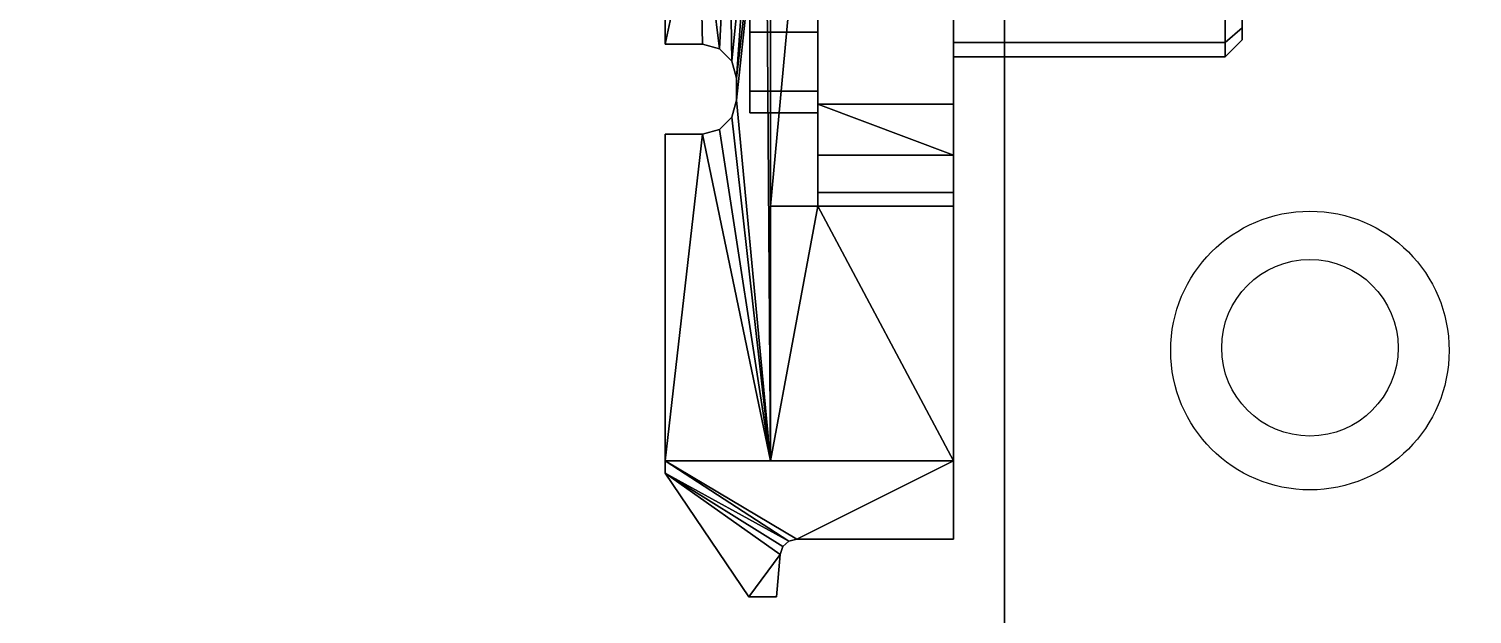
# Model space of a CAD drawing. Extents: x -80 to 2901, y -3352 to 80.
# Drawn here: x 1459.25 to 1501.78, y -2975.76 to -2958.53 of the extents above; entities that cross this region are included whole.
import ezdxf

# ---------------------------------------------------------------- set-up
doc = ezdxf.new("R2010")
doc.units = 0

# ---------------------------------------------------------------- blocks, each defined once
blk = doc.blocks.new('cocina Juan v2.bajo 2p gola 72x18.Suelo1', base_point=(0, 18))
at = {"layer": 'Blanco', "color": 0}
for points in [[(0, 18), (0, 395), (500, 395), (500, 18)], [(0, 18, 18), (0, 395, 18), (500, 395, 18), (500, 18, 18)]]:
    blk.add_3dface(points, dxfattribs=at)
blk = doc.blocks.new('cocina Juan v2.bajo 2p gola 72x18.Suelo')
at = {"layer": 'Taladro'}
for centre, radius in [((9, 68), 4.103), ((9, 67.92), 2.6)]:
    blk.add_circle(centre, radius, dxfattribs=at)
at = {"layer": 'Blanco'}
blk.add_blockref('cocina Juan v2.bajo 2p gola 72x18.Suelo1', (0, 18), dxfattribs=at)
blk = doc.blocks.new('cocina Juan v2.bajo 2p gola 72x18.Lateral Izquierdo1', base_point=(0, 36, 778))
at = {"layer": 'Blanco', "color": 0}
blk.add_3dface([(18, 395, 18), (18, 18, 18), (0, 18, 18), (0, 395, 18)], dxfattribs=at)
at = {"layer": 'blanco', "color": 0}
blk.add_3dface([(0, 36, 850), (0, 395, 850), (18, 395, 850), (18, 36, 850)], dxfattribs=at)
at = {"layer": 'Blanco', "color": 0}
for points, invisible_edges in [([(18, 395, 18), (18, 36, 850), (18, 36, 778), (18, 395, 18)], 13), ([(18, 395, 18), (18, 36, 778), (18, 18, 18), (18, 395, 18)], 11), ([(18, 395, 850), (18, 36, 850), (18, 395, 18), (18, 395, 850)], 10)]:
    blk.add_3dface(points, dxfattribs=dict(at, invisible_edges=invisible_edges))
blk = doc.blocks.new('cocina Juan v2.bajo 2p gola 72x18.Lateral Izquierdo2', base_point=(19.5, 60.75, 713.5))
at = {"layer": 'ACCESSORY', "color": 0, "invisible_edges": 8}
for points in [[(25.53, 75.25, 693.25), (24.614, 74.006, 693.25), (28, 71.611, 693.25), (25.53, 75.25, 693.25)], [(25.53, 75.25, 693.25), (24.723, 75.25, 693.25), (24.614, 74.006, 693.25), (25.53, 75.25, 693.25)], [(25.53, 75.25, 682.75), (28, 71.611, 682.75), (24.614, 74.006, 682.75), (25.53, 75.25, 682.75)], [(24.723, 75.25, 682.75), (25.53, 75.25, 682.75), (24.614, 74.006, 682.75), (24.723, 75.25, 682.75)], [(24.614, 74.006, 693.25), (24.534, 73.775, 693.25), (28, 71.611, 693.25), (24.614, 74.006, 693.25)], [(24.534, 73.775, 682.75), (24.614, 74.006, 682.75), (28, 71.611, 682.75), (24.534, 73.775, 682.75)], [(24.116, 73.55, 693.25), (28, 71.25, 693.25), (24.353, 73.61, 693.25), (24.116, 73.55, 693.25)], [(24.116, 73.55, 693.25), (24.353, 73.61, 693.25), (24.353, 73.61, 682.75), (24.116, 73.55, 693.25)], [(24.116, 73.55, 682.75), (24.116, 73.55, 693.25), (24.353, 73.61, 682.75), (24.116, 73.55, 682.75)], [(24.353, 73.61, 682.75), (28, 71.25, 682.75), (24.116, 73.55, 682.75), (24.353, 73.61, 682.75)], [(24.534, 73.775, 693.25), (24.353, 73.61, 693.25), (28, 71.611, 693.25), (24.534, 73.775, 693.25)], [(24.534, 73.775, 682.75), (28, 71.611, 682.75), (24.353, 73.61, 682.75), (24.534, 73.775, 682.75)], [(28, 71.611, 693.25), (24.353, 73.61, 693.25), (28, 71.25, 693.25), (28, 71.611, 693.25)], [(28, 71.611, 682.75), (28, 71.25, 682.75), (24.353, 73.61, 682.75), (28, 71.611, 682.75)], [(19.5, 73.55, 693.25), (19.5, 71.25, 693.25), (24.116, 73.55, 693.25), (19.5, 73.55, 693.25)], [(19.5, 71.25, 693.25), (28, 71.25, 693.25), (24.116, 73.55, 693.25), (19.5, 71.25, 693.25)], [(19.5, 73.55, 693.25), (19.5, 71.25, 682.75), (19.5, 71.25, 693.25), (19.5, 73.55, 693.25)], [(19.5, 73.55, 682.75), (19.5, 71.25, 682.75), (19.5, 73.55, 693.25), (19.5, 73.55, 682.75)], [(19.5, 73.55, 682.75), (24.116, 73.55, 682.75), (19.5, 71.25, 682.75), (19.5, 73.55, 682.75)], [(19.5, 71.25, 682.75), (24.116, 73.55, 682.75), (28, 71.25, 682.75), (19.5, 71.25, 682.75)], [(28, 71.25, 693.25), (28, 71.611, 682.75), (28, 71.611, 693.25), (28, 71.25, 693.25)], [(28, 71.25, 693.25), (28, 71.25, 682.75), (28, 71.611, 682.75), (28, 71.25, 693.25)], [(19.5, 71.25, 696.5), (19.5, 63.75, 696.5), (23.5, 63.75, 696.5), (19.5, 71.25, 696.5)], [(19.5, 71.25, 696.5), (19.5, 71.25, 693.25), (19.5, 63.75, 696.5), (19.5, 71.25, 696.5)], [(19.5, 63.75, 696.5), (19.5, 71.25, 693.25), (19.5, 63.75, 679.5), (19.5, 63.75, 696.5)], [(24.9, 71.25, 696.5), (19.5, 71.25, 696.5), (23.5, 63.75, 696.5), (24.9, 71.25, 696.5)], [(19.5, 71.25, 696.5), (24.9, 71.25, 696.5), (24.9, 71.25, 693.5), (19.5, 71.25, 696.5)], [(19.5, 71.25, 693.25), (19.5, 71.25, 696.5), (24.9, 71.25, 693.5), (19.5, 71.25, 693.25)], [(19.5, 71.25, 682.75), (19.5, 63.75, 679.5), (19.5, 71.25, 693.25), (19.5, 71.25, 682.75)], [(19.5, 71.25, 679.5), (19.5, 63.75, 679.5), (19.5, 71.25, 682.75), (19.5, 71.25, 679.5)], [(19.5, 71.25, 682.75), (28, 71.25, 682.75), (24.9, 71.25, 682.5), (19.5, 71.25, 682.75)], [(19.5, 71.25, 679.5), (19.5, 71.25, 682.75), (24.9, 71.25, 682.5), (19.5, 71.25, 679.5)], [(24.9, 71.25, 679.5), (19.5, 71.25, 679.5), (24.9, 71.25, 682.5), (24.9, 71.25, 679.5)], [(24.9, 63.75, 696.5), (24.9, 71.25, 696.5), (23.5, 63.75, 696.5), (24.9, 63.75, 696.5)], [(24.9, 63.75, 679.5), (23.5, 63.75, 679.5), (24.9, 71.25, 679.5), (24.9, 63.75, 679.5)], [(24.9, 71.25, 696.5), (24.9, 63.75, 696.5), (24.9, 71.25, 693.5), (24.9, 71.25, 696.5)], [(24.9, 71.25, 693.5), (24.9, 63.75, 696.5), (24.9, 43.25, 693.5), (24.9, 71.25, 693.5)], [(25.034, 52.667, 693.5), (24.9, 71.25, 693.5), (24.9, 43.25, 693.5), (25.034, 52.667, 693.5)], [(25.034, 52.667, 693.5), (25.9, 60.63, 693.5), (24.9, 71.25, 693.5), (25.034, 52.667, 693.5)], [(25.9, 60.63, 693.5), (26.034, 61.13, 693.5), (24.9, 71.25, 693.5), (25.9, 60.63, 693.5)], [(26.034, 61.13, 693.5), (26.4, 61.496, 693.5), (24.9, 71.25, 693.5), (26.034, 61.13, 693.5)], [(26.9, 61.63, 693.5), (24.9, 71.25, 693.5), (26.4, 61.496, 693.5), (26.9, 61.63, 693.5)], [(28, 71.25, 693.5), (24.9, 71.25, 693.5), (26.9, 61.63, 693.5), (28, 71.25, 693.5)], [(28, 71.25, 682.5), (24.9, 71.25, 682.5), (28, 71.25, 682.75), (28, 71.25, 682.5)], [(24.9, 71.25, 682.5), (25.034, 52.667, 682.5), (24.9, 43.25, 682.5), (24.9, 71.25, 682.5)], [(24.9, 71.25, 682.5), (24.9, 43.25, 682.5), (24.9, 63.75, 679.5), (24.9, 71.25, 682.5)], [(24.9, 71.25, 682.5), (25.9, 60.63, 682.5), (25.034, 52.667, 682.5), (24.9, 71.25, 682.5)], [(26.034, 61.13, 682.5), (25.9, 60.63, 682.5), (24.9, 71.25, 682.5), (26.034, 61.13, 682.5)], [(26.4, 61.496, 682.5), (26.034, 61.13, 682.5), (24.9, 71.25, 682.5), (26.4, 61.496, 682.5)], [(26.9, 61.63, 682.5), (26.4, 61.496, 682.5), (24.9, 71.25, 682.5), (26.9, 61.63, 682.5)], [(28, 71.25, 682.5), (26.9, 61.63, 682.5), (24.9, 71.25, 682.5), (28, 71.25, 682.5)], [(24.9, 71.25, 679.5), (24.9, 71.25, 682.5), (24.9, 63.75, 679.5), (24.9, 71.25, 679.5)], [(28, 61.63, 693.5), (28, 71.25, 693.5), (26.9, 61.63, 693.5), (28, 61.63, 693.5)], [(28, 71.25, 682.5), (28, 61.63, 682.5), (26.9, 61.63, 682.5), (28, 71.25, 682.5)], [(28, 71.25, 693.5), (28, 61.63, 693.5), (28, 71.25, 693.25), (28, 71.25, 693.5)], [(28, 71.25, 693.25), (28, 61.63, 693.5), (28, 71.25, 682.75), (28, 71.25, 693.25)], [(28, 61.63, 682.5), (28, 71.25, 682.75), (28, 61.63, 693.5), (28, 61.63, 682.5)], [(28, 71.25, 682.5), (28, 71.25, 682.75), (28, 61.63, 682.5), (28, 71.25, 682.5)], [(19.5, 63.75, 710.5), (19.5, 56.25, 707.1), (19.5, 60.75, 713.5), (19.5, 63.75, 710.5)], [(19.5, 63.348, 712), (19.5, 63.75, 710.5), (19.5, 60.75, 713.5), (19.5, 63.348, 712)], [(19.5, 63.75, 710.5), (19.5, 57.8, 706.685), (19.5, 56.25, 707.1), (19.5, 63.75, 710.5)], [(19.5, 63.75, 710.5), (19.5, 63.75, 696.5), (19.5, 56.25, 700.9), (19.5, 63.75, 710.5)], [(19.5, 63.75, 710.5), (19.5, 58.935, 705.55), (19.5, 57.8, 706.685), (19.5, 63.75, 710.5)], [(19.5, 63.75, 710.5), (19.5, 59.35, 704), (19.5, 58.935, 705.55), (19.5, 63.75, 710.5)], [(19.5, 63.75, 710.5), (19.5, 58.935, 702.45), (19.5, 59.35, 704), (19.5, 63.75, 710.5)], [(19.5, 63.75, 696.5), (19.5, 52.025, 691.025), (19.5, 56.25, 700.9), (19.5, 63.75, 696.5)], [(19.5, 52.025, 691.025), (19.5, 63.75, 696.5), (19.5, 52.3, 690), (19.5, 52.025, 691.025)], [(19.5, 52.3, 690), (19.5, 63.75, 696.5), (19.5, 63.75, 679.5), (19.5, 52.3, 690)], [(19.5, 52.3, 690), (19.5, 63.75, 679.5), (19.5, 52.3, 686), (19.5, 52.3, 690)], [(19.5, 52.025, 684.975), (19.5, 52.3, 686), (19.5, 63.75, 679.5), (19.5, 52.025, 684.975)], [(19.5, 56.25, 675.1), (19.5, 52.025, 684.975), (19.5, 63.75, 679.5), (19.5, 56.25, 675.1)], [(19.5, 57.8, 674.685), (19.5, 56.25, 675.1), (19.5, 63.75, 679.5), (19.5, 57.8, 674.685)], [(19.5, 58.935, 673.55), (19.5, 57.8, 674.685), (19.5, 63.75, 679.5), (19.5, 58.935, 673.55)], [(19.5, 59.35, 672), (19.5, 58.935, 673.55), (19.5, 63.75, 679.5), (19.5, 59.35, 672)], [(19.5, 63.75, 665.5), (19.5, 59.35, 672), (19.5, 63.75, 679.5), (19.5, 63.75, 665.5)], [(19.5, 59.35, 672), (19.5, 63.75, 665.5), (19.5, 58.935, 670.45), (19.5, 59.35, 672)], [(19.5, 57.8, 669.315), (19.5, 58.935, 670.45), (19.5, 63.75, 665.5), (19.5, 57.8, 669.315)], [(19.5, 60.75, 662.5), (19.5, 57.8, 669.315), (19.5, 63.75, 665.5), (19.5, 60.75, 662.5)], [(19.5, 63.75, 665.5), (19.5, 63.348, 664), (19.5, 60.75, 662.5), (19.5, 63.75, 665.5)], [(23.5, 63.75, 710.5), (23.5, 63.348, 712), (23.5, 56.25, 708.75), (23.5, 63.75, 710.5)], [(23.5, 63.75, 696.5), (23.5, 63.75, 710.5), (23.5, 56.25, 708.75), (23.5, 63.75, 696.5)], [(23.5, 63.75, 696.5), (23.5, 60.364, 706.375), (23.5, 61, 704), (23.5, 63.75, 696.5)], [(23.5, 63.75, 696.5), (23.5, 61, 704), (23.5, 60.364, 701.625), (23.5, 63.75, 696.5)], [(23.5, 63.75, 696.5), (23.5, 60.364, 701.625), (23.5, 58.625, 699.886), (23.5, 63.75, 696.5)], [(23.5, 63.75, 696.5), (23.5, 58.625, 699.886), (23.5, 56.25, 699.25), (23.5, 63.75, 696.5)], [(23.5, 63.75, 696.5), (23.5, 56.25, 699.25), (23.5, 48.75, 696.5), (23.5, 63.75, 696.5)], [(23.5, 48.75, 696.5), (24.9, 43.25, 696.5), (24.9, 63.75, 696.5), (23.5, 48.75, 696.5)], [(23.5, 63.75, 696.5), (23.5, 48.75, 696.5), (24.9, 63.75, 696.5), (23.5, 63.75, 696.5)], [(23.5, 63.75, 679.5), (24.9, 63.75, 679.5), (23.5, 48.75, 679.5), (23.5, 63.75, 679.5)], [(23.5, 48.75, 679.5), (23.5, 56.25, 676.75), (23.5, 63.75, 679.5), (23.5, 48.75, 679.5)], [(23.5, 56.25, 676.75), (23.5, 58.625, 676.114), (23.5, 63.75, 679.5), (23.5, 56.25, 676.75)], [(23.5, 58.625, 676.114), (23.5, 60.364, 674.375), (23.5, 63.75, 679.5), (23.5, 58.625, 676.114)], [(23.5, 60.364, 674.375), (23.5, 61, 672), (23.5, 63.75, 679.5), (23.5, 60.364, 674.375)], [(23.5, 63.75, 679.5), (23.5, 61, 672), (23.5, 63.75, 665.5), (23.5, 63.75, 679.5)], [(24.9, 63.75, 679.5), (24.9, 43.25, 679.5), (23.5, 48.75, 679.5), (24.9, 63.75, 679.5)], [(23.5, 61, 672), (23.5, 60.364, 669.625), (23.5, 63.75, 665.5), (23.5, 61, 672)], [(23.5, 60.364, 669.625), (23.5, 58.625, 667.886), (23.5, 63.75, 665.5), (23.5, 60.364, 669.625)], [(23.5, 58.625, 667.886), (23.5, 63.348, 664), (23.5, 63.75, 665.5), (23.5, 58.625, 667.886)], [(24.9, 43.25, 696.5), (24.9, 43.25, 693.5), (24.9, 63.75, 696.5), (24.9, 43.25, 696.5)], [(24.9, 43.25, 682.5), (24.9, 43.25, 679.5), (24.9, 63.75, 679.5), (24.9, 43.25, 682.5)], [(19.5, 62.25, 713.098), (19.5, 63.348, 712), (19.5, 60.75, 713.5), (19.5, 62.25, 713.098)], [(19.5, 63.348, 664), (19.5, 62.25, 662.902), (19.5, 60.75, 662.5), (19.5, 63.348, 664)], [(23.5, 63.348, 712), (23.5, 62.25, 713.098), (23.5, 56.25, 708.75), (23.5, 63.348, 712)], [(23.5, 62.25, 662.902), (23.5, 63.348, 664), (23.5, 58.625, 667.886), (23.5, 62.25, 662.902)], [(19.5, 60.75, 713.5), (23.5, 60.75, 713.5), (19.5, 62.25, 713.098), (19.5, 60.75, 713.5)], [(23.5, 62.25, 713.098), (19.5, 62.25, 713.098), (23.5, 60.75, 713.5), (23.5, 62.25, 713.098)], [(23.5, 62.25, 713.098), (23.5, 60.75, 713.5), (23.5, 56.25, 708.75), (23.5, 62.25, 713.098)], [(23.5, 62.25, 662.902), (23.5, 58.625, 667.886), (23.5, 60.75, 662.5), (23.5, 62.25, 662.902)], [(25.5, 60.364, 706.375), (25.5, 52.136, 706.375), (25.5, 61, 704), (25.5, 60.364, 706.375)], [(25.5, 52.136, 706.375), (25.5, 51.5, 704), (25.5, 61, 704), (25.5, 52.136, 706.375)], [(25.5, 61, 704), (25.5, 51.5, 704), (25.5, 60.364, 701.625), (25.5, 61, 704)], [(25.5, 60.364, 674.375), (25.5, 52.136, 674.375), (25.5, 61, 672), (25.5, 60.364, 674.375)], [(25.5, 52.136, 674.375), (25.5, 51.5, 672), (25.5, 61, 672), (25.5, 52.136, 674.375)], [(25.5, 61, 672), (25.5, 51.5, 672), (25.5, 60.364, 669.625), (25.5, 61, 672)], [(19.5, 60.75, 713.5), (19.5, 56.25, 707.1), (19.5, 51.75, 713.5), (19.5, 60.75, 713.5)], [(19.5, 56.25, 668.9), (19.5, 57.8, 669.315), (19.5, 60.75, 662.5), (19.5, 56.25, 668.9)], [(19.5, 51.75, 662.5), (19.5, 56.25, 668.9), (19.5, 60.75, 662.5), (19.5, 51.75, 662.5)], [(23.5, 60.75, 713.5), (23.5, 51.75, 713.5), (23.5, 56.25, 708.75), (23.5, 60.75, 713.5)], [(23.5, 58.625, 667.886), (23.5, 56.25, 667.25), (23.5, 60.75, 662.5), (23.5, 58.625, 667.886)], [(23.5, 60.75, 662.5), (23.5, 56.25, 667.25), (23.5, 51.75, 662.5), (23.5, 60.75, 662.5)], [(25.9, 59.98, 693.5), (25.9, 60.63, 693.5), (25.034, 52.667, 693.5), (25.9, 59.98, 693.5)], [(25.9, 59.98, 682.5), (25.034, 52.667, 682.5), (25.9, 60.63, 682.5), (25.9, 59.98, 682.5)], [(25.427, 53.484, 693.5), (25.9, 59.98, 693.5), (25.034, 52.667, 693.5), (25.427, 53.484, 693.5)], [(25.427, 53.484, 682.5), (25.034, 52.667, 682.5), (25.9, 59.98, 682.5), (25.427, 53.484, 682.5)], [(25.9, 59.98, 693.5), (25.427, 53.484, 693.5), (26.034, 59.48, 693.5), (25.9, 59.98, 693.5)], [(26.034, 59.48, 682.5), (25.427, 53.484, 682.5), (25.9, 59.98, 682.5), (26.034, 59.48, 682.5)], [(25.5, 58.625, 708.114), (25.5, 53.875, 708.114), (25.5, 60.364, 706.375), (25.5, 58.625, 708.114)], [(25.5, 52.136, 706.375), (25.5, 60.364, 706.375), (25.5, 53.875, 708.114), (25.5, 52.136, 706.375)], [(25.5, 52.136, 701.625), (25.5, 60.364, 701.625), (25.5, 51.5, 704), (25.5, 52.136, 701.625)], [(25.5, 58.625, 699.886), (25.5, 60.364, 701.625), (25.5, 52.136, 701.625), (25.5, 58.625, 699.886)], [(25.5, 58.625, 676.114), (25.5, 53.875, 676.114), (25.5, 60.364, 674.375), (25.5, 58.625, 676.114)], [(25.5, 52.136, 674.375), (25.5, 60.364, 674.375), (25.5, 53.875, 676.114), (25.5, 52.136, 674.375)], [(25.5, 52.136, 669.625), (25.5, 60.364, 669.625), (25.5, 51.5, 672), (25.5, 52.136, 669.625)], [(25.5, 58.625, 667.886), (25.5, 60.364, 669.625), (25.5, 52.136, 669.625), (25.5, 58.625, 667.886)], [(26.125, 54.063, 693.5), (26.034, 59.48, 693.5), (25.427, 53.484, 693.5), (26.125, 54.063, 693.5)], [(25.427, 53.484, 682.5), (26.034, 59.48, 682.5), (26.125, 54.063, 682.5), (25.427, 53.484, 682.5)], [(26.4, 59.114, 693.5), (26.034, 59.48, 693.5), (26.125, 54.063, 693.5), (26.4, 59.114, 693.5)], [(26.4, 59.114, 682.5), (26.125, 54.063, 682.5), (26.034, 59.48, 682.5), (26.4, 59.114, 682.5)], [(11, 58.502, 705.3), (11, 58.85, 704), (11, 53.65, 704), (11, 58.502, 705.3)], [(11, 53.65, 704), (11, 58.85, 704), (11, 53.998, 702.7), (11, 53.65, 704)], [(11, 58.502, 702.7), (11, 53.998, 702.7), (11, 58.85, 704), (11, 58.502, 702.7)], [(11, 58.502, 673.3), (11, 58.85, 672), (11, 53.65, 672), (11, 58.502, 673.3)], [(11, 53.65, 672), (11, 58.85, 672), (11, 53.998, 670.7), (11, 53.65, 672)], [(11, 58.502, 670.7), (11, 53.998, 670.7), (11, 58.85, 672), (11, 58.502, 670.7)], [(27, 54.3, 693.5), (26.4, 59.114, 693.5), (26.125, 54.063, 693.5), (27, 54.3, 693.5)], [(27, 54.3, 682.5), (26.125, 54.063, 682.5), (26.4, 59.114, 682.5), (27, 54.3, 682.5)], [(26.9, 58.98, 693.5), (26.4, 59.114, 693.5), (27, 54.3, 693.5), (26.9, 58.98, 693.5)], [(26.9, 58.98, 682.5), (27, 54.3, 682.5), (26.4, 59.114, 682.5), (26.9, 58.98, 682.5)], [(28, 58.98, 693.5), (26.9, 58.98, 693.5), (27, 54.3, 693.5), (28, 58.98, 693.5)], [(26.9, 58.98, 682.5), (28, 58.98, 682.5), (27, 54.3, 682.5), (26.9, 58.98, 682.5)], [(28, 54.3, 693.5), (28, 58.98, 693.5), (27, 54.3, 693.5), (28, 54.3, 693.5)], [(28, 58.98, 682.5), (28, 54.3, 682.5), (27, 54.3, 682.5), (28, 58.98, 682.5)], [(28, 58.98, 693.5), (28, 54.3, 693.5), (28, 58.98, 682.5), (28, 58.98, 693.5)], [(28, 54.3, 693.5), (28, 54.3, 682.5), (28, 58.98, 682.5), (28, 54.3, 693.5)], [(25.5, 56.25, 708.75), (25.5, 53.875, 708.114), (25.5, 58.625, 708.114), (25.5, 56.25, 708.75)], [(25.5, 53.875, 699.886), (25.5, 58.625, 699.886), (25.5, 52.136, 701.625), (25.5, 53.875, 699.886)], [(25.5, 53.875, 699.886), (25.5, 56.25, 699.25), (25.5, 58.625, 699.886), (25.5, 53.875, 699.886)], [(25.5, 56.25, 676.75), (25.5, 53.875, 676.114), (25.5, 58.625, 676.114), (25.5, 56.25, 676.75)], [(25.5, 53.875, 667.886), (25.5, 58.625, 667.886), (25.5, 52.136, 669.625), (25.5, 53.875, 667.886)], [(25.5, 53.875, 667.886), (25.5, 56.25, 667.25), (25.5, 58.625, 667.886), (25.5, 53.875, 667.886)]]:
    blk.add_3dface(points, dxfattribs=at)
at = {"layer": 'ACCESSORY', "color": 0}
for points in [[(24.723, 75.25, 693.25), (24.723, 75.25, 682.75), (24.614, 74.006, 682.75), (24.614, 74.006, 693.25)], [(24.723, 75.25, 682.75), (24.723, 75.25, 693.25), (25.53, 75.25, 693.25), (25.53, 75.25, 682.75)], [(28, 71.611, 693.25), (28, 71.611, 682.75), (25.53, 75.25, 682.75), (25.53, 75.25, 693.25)], [(24.614, 74.006, 693.25), (24.614, 74.006, 682.75), (24.534, 73.775, 682.75), (24.534, 73.775, 693.25)], [(24.534, 73.775, 693.25), (24.534, 73.775, 682.75), (24.353, 73.61, 682.75), (24.353, 73.61, 693.25)], [(24.116, 73.55, 682.75), (19.5, 73.55, 682.75), (19.5, 73.55, 693.25), (24.116, 73.55, 693.25)], [(28, 71.25, 693.25), (19.5, 71.25, 693.25), (24.9, 71.25, 693.5), (28, 71.25, 693.5)], [(23.5, 63.75, 679.5), (19.5, 63.75, 679.5), (19.5, 71.25, 679.5), (24.9, 71.25, 679.5)], [(19.5, 63.75, 710.5), (19.5, 63.348, 712), (23.5, 63.348, 712), (23.5, 63.75, 710.5)], [(19.5, 57.8, 701.315), (19.5, 58.935, 702.45), (19.5, 63.75, 710.5), (19.5, 56.25, 700.9)], [(23.5, 63.75, 710.5), (23.5, 63.75, 696.5), (19.5, 63.75, 696.5), (19.5, 63.75, 710.5)], [(23.5, 63.75, 665.5), (19.5, 63.75, 665.5), (19.5, 63.75, 679.5), (23.5, 63.75, 679.5)], [(19.5, 63.348, 664), (19.5, 63.75, 665.5), (23.5, 63.75, 665.5), (23.5, 63.348, 664)], [(23.5, 58.625, 708.114), (23.5, 60.364, 706.375), (23.5, 63.75, 696.5), (23.5, 56.25, 708.75)], [(19.5, 63.348, 712), (19.5, 62.25, 713.098), (23.5, 62.25, 713.098), (23.5, 63.348, 712)], [(19.5, 62.25, 662.902), (19.5, 63.348, 664), (23.5, 63.348, 664), (23.5, 62.25, 662.902)], [(19.5, 60.75, 662.5), (19.5, 62.25, 662.902), (23.5, 62.25, 662.902), (23.5, 60.75, 662.5)], [(26.034, 61.13, 682.5), (26.4, 61.496, 682.5), (26.4, 61.496, 693.5), (26.034, 61.13, 693.5)], [(26.4, 61.496, 682.5), (26.9, 61.63, 682.5), (26.9, 61.63, 693.5), (26.4, 61.496, 693.5)], [(26.9, 61.63, 693.5), (26.9, 61.63, 682.5), (28, 61.63, 682.5), (28, 61.63, 693.5)], [(23.5, 61, 704), (23.5, 60.364, 706.375), (25.5, 60.364, 706.375), (25.5, 61, 704)], [(23.5, 60.364, 701.625), (23.5, 61, 704), (25.5, 61, 704), (25.5, 60.364, 701.625)], [(23.5, 61, 672), (23.5, 60.364, 674.375), (25.5, 60.364, 674.375), (25.5, 61, 672)], [(23.5, 60.364, 669.625), (23.5, 61, 672), (25.5, 61, 672), (25.5, 60.364, 669.625)], [(25.9, 60.63, 682.5), (26.034, 61.13, 682.5), (26.034, 61.13, 693.5), (25.9, 60.63, 693.5)], [(19.5, 51.75, 713.5), (23.5, 51.75, 713.5), (23.5, 60.75, 713.5), (19.5, 60.75, 713.5)], [(23.5, 51.75, 662.5), (19.5, 51.75, 662.5), (19.5, 60.75, 662.5), (23.5, 60.75, 662.5)], [(25.9, 60.63, 682.5), (25.9, 60.63, 693.5), (25.9, 59.98, 693.5), (25.9, 59.98, 682.5)], [(23.5, 60.364, 706.375), (23.5, 58.625, 708.114), (25.5, 58.625, 708.114), (25.5, 60.364, 706.375)], [(23.5, 58.625, 699.886), (23.5, 60.364, 701.625), (25.5, 60.364, 701.625), (25.5, 58.625, 699.886)], [(23.5, 60.364, 674.375), (23.5, 58.625, 676.114), (25.5, 58.625, 676.114), (25.5, 60.364, 674.375)], [(23.5, 58.625, 667.886), (23.5, 60.364, 669.625), (25.5, 60.364, 669.625), (25.5, 58.625, 667.886)], [(26.034, 59.48, 682.5), (25.9, 59.98, 682.5), (25.9, 59.98, 693.5), (26.034, 59.48, 693.5)], [(11.5, 58.935, 705.55), (11.5, 59.35, 704), (11, 58.85, 704), (11, 58.502, 705.3)], [(11.5, 59.35, 704), (11.5, 58.935, 702.45), (11, 58.502, 702.7), (11, 58.85, 704)], [(11.5, 58.935, 673.55), (11.5, 59.35, 672), (11, 58.85, 672), (11, 58.502, 673.3)], [(11.5, 59.35, 672), (11.5, 58.935, 670.45), (11, 58.502, 670.7), (11, 58.85, 672)], [(11.5, 59.35, 704), (11.5, 58.935, 705.55), (19.5, 58.935, 705.55), (19.5, 59.35, 704)], [(11.5, 58.935, 702.45), (11.5, 59.35, 704), (19.5, 59.35, 704), (19.5, 58.935, 702.45)], [(11.5, 59.35, 672), (11.5, 58.935, 673.55), (19.5, 58.935, 673.55), (19.5, 59.35, 672)], [(11.5, 58.935, 670.45), (11.5, 59.35, 672), (19.5, 59.35, 672), (19.5, 58.935, 670.45)], [(26.4, 59.114, 682.5), (26.034, 59.48, 682.5), (26.034, 59.48, 693.5), (26.4, 59.114, 693.5)], [(11.5, 57.8, 706.685), (11.5, 58.935, 705.55), (11, 58.502, 705.3), (11, 57.55, 706.252)], [(11.5, 58.935, 702.45), (11.5, 57.8, 701.315), (11, 57.55, 701.748), (11, 58.502, 702.7)], [(11.5, 57.8, 674.685), (11.5, 58.935, 673.55), (11, 58.502, 673.3), (11, 57.55, 674.252)], [(11.5, 58.935, 670.45), (11.5, 57.8, 669.315), (11, 57.55, 669.748), (11, 58.502, 670.7)], [(11.5, 58.935, 705.55), (11.5, 57.8, 706.685), (19.5, 57.8, 706.685), (19.5, 58.935, 705.55)], [(11.5, 57.8, 701.315), (11.5, 58.935, 702.45), (19.5, 58.935, 702.45), (19.5, 57.8, 701.315)], [(11.5, 58.935, 673.55), (11.5, 57.8, 674.685), (19.5, 57.8, 674.685), (19.5, 58.935, 673.55)], [(11.5, 57.8, 669.315), (11.5, 58.935, 670.45), (19.5, 58.935, 670.45), (19.5, 57.8, 669.315)], [(26.9, 58.98, 682.5), (26.4, 59.114, 682.5), (26.4, 59.114, 693.5), (26.9, 58.98, 693.5)], [(26.9, 58.98, 682.5), (26.9, 58.98, 693.5), (28, 58.98, 693.5), (28, 58.98, 682.5)], [(23.5, 58.625, 708.114), (23.5, 56.25, 708.75), (25.5, 56.25, 708.75), (25.5, 58.625, 708.114)], [(23.5, 56.25, 699.25), (23.5, 58.625, 699.886), (25.5, 58.625, 699.886), (25.5, 56.25, 699.25)], [(23.5, 58.625, 676.114), (23.5, 56.25, 676.75), (25.5, 56.25, 676.75), (25.5, 58.625, 676.114)], [(23.5, 56.25, 667.25), (23.5, 58.625, 667.886), (25.5, 58.625, 667.886), (25.5, 56.25, 667.25)]]:
    blk.add_3dface(points, dxfattribs=at)
blk = doc.blocks.new('cocina Juan v2.bajo 2p gola 72x18.Lateral Izquierdo3', base_point=(19.5, 60.75, 145.5))
at = {"layer": 'ACCESSORY', "color": 0, "invisible_edges": 8}
for points in [[(25.53, 75.25, 125.25), (24.614, 74.006, 125.25), (28, 71.611, 125.25), (25.53, 75.25, 125.25)], [(25.53, 75.25, 125.25), (24.723, 75.25, 125.25), (24.614, 74.006, 125.25), (25.53, 75.25, 125.25)], [(25.53, 75.25, 114.75), (28, 71.611, 114.75), (24.614, 74.006, 114.75), (25.53, 75.25, 114.75)], [(24.723, 75.25, 114.75), (25.53, 75.25, 114.75), (24.614, 74.006, 114.75), (24.723, 75.25, 114.75)], [(24.614, 74.006, 125.25), (24.534, 73.775, 125.25), (28, 71.611, 125.25), (24.614, 74.006, 125.25)], [(24.534, 73.775, 114.75), (24.614, 74.006, 114.75), (28, 71.611, 114.75), (24.534, 73.775, 114.75)], [(24.116, 73.55, 125.25), (28, 71.25, 125.25), (24.353, 73.61, 125.25), (24.116, 73.55, 125.25)], [(24.116, 73.55, 125.25), (24.353, 73.61, 125.25), (24.353, 73.61, 114.75), (24.116, 73.55, 125.25)], [(24.116, 73.55, 114.75), (24.116, 73.55, 125.25), (24.353, 73.61, 114.75), (24.116, 73.55, 114.75)], [(24.353, 73.61, 114.75), (28, 71.25, 114.75), (24.116, 73.55, 114.75), (24.353, 73.61, 114.75)], [(24.534, 73.775, 125.25), (24.353, 73.61, 125.25), (28, 71.611, 125.25), (24.534, 73.775, 125.25)], [(24.534, 73.775, 114.75), (28, 71.611, 114.75), (24.353, 73.61, 114.75), (24.534, 73.775, 114.75)], [(28, 71.611, 125.25), (24.353, 73.61, 125.25), (28, 71.25, 125.25), (28, 71.611, 125.25)], [(28, 71.611, 114.75), (28, 71.25, 114.75), (24.353, 73.61, 114.75), (28, 71.611, 114.75)], [(19.5, 73.55, 125.25), (19.5, 71.25, 125.25), (24.116, 73.55, 125.25), (19.5, 73.55, 125.25)], [(19.5, 71.25, 125.25), (28, 71.25, 125.25), (24.116, 73.55, 125.25), (19.5, 71.25, 125.25)], [(19.5, 73.55, 125.25), (19.5, 71.25, 114.75), (19.5, 71.25, 125.25), (19.5, 73.55, 125.25)], [(19.5, 73.55, 114.75), (19.5, 71.25, 114.75), (19.5, 73.55, 125.25), (19.5, 73.55, 114.75)], [(19.5, 73.55, 114.75), (24.116, 73.55, 114.75), (19.5, 71.25, 114.75), (19.5, 73.55, 114.75)], [(19.5, 71.25, 114.75), (24.116, 73.55, 114.75), (28, 71.25, 114.75), (19.5, 71.25, 114.75)], [(28, 71.25, 125.25), (28, 71.611, 114.75), (28, 71.611, 125.25), (28, 71.25, 125.25)], [(28, 71.25, 125.25), (28, 71.25, 114.75), (28, 71.611, 114.75), (28, 71.25, 125.25)], [(19.5, 71.25, 128.5), (19.5, 63.75, 128.5), (23.5, 63.75, 128.5), (19.5, 71.25, 128.5)], [(19.5, 71.25, 128.5), (19.5, 71.25, 125.25), (19.5, 63.75, 128.5), (19.5, 71.25, 128.5)], [(19.5, 63.75, 128.5), (19.5, 71.25, 125.25), (19.5, 63.75, 111.5), (19.5, 63.75, 128.5)], [(24.9, 71.25, 128.5), (19.5, 71.25, 128.5), (23.5, 63.75, 128.5), (24.9, 71.25, 128.5)], [(19.5, 71.25, 128.5), (24.9, 71.25, 128.5), (24.9, 71.25, 125.5), (19.5, 71.25, 128.5)], [(19.5, 71.25, 125.25), (19.5, 71.25, 128.5), (24.9, 71.25, 125.5), (19.5, 71.25, 125.25)], [(19.5, 71.25, 114.75), (19.5, 63.75, 111.5), (19.5, 71.25, 125.25), (19.5, 71.25, 114.75)], [(19.5, 71.25, 111.5), (19.5, 63.75, 111.5), (19.5, 71.25, 114.75), (19.5, 71.25, 111.5)], [(19.5, 71.25, 114.75), (28, 71.25, 114.75), (24.9, 71.25, 114.5), (19.5, 71.25, 114.75)], [(19.5, 71.25, 111.5), (19.5, 71.25, 114.75), (24.9, 71.25, 114.5), (19.5, 71.25, 111.5)], [(24.9, 71.25, 111.5), (19.5, 71.25, 111.5), (24.9, 71.25, 114.5), (24.9, 71.25, 111.5)], [(24.9, 63.75, 128.5), (24.9, 71.25, 128.5), (23.5, 63.75, 128.5), (24.9, 63.75, 128.5)], [(24.9, 63.75, 111.5), (23.5, 63.75, 111.5), (24.9, 71.25, 111.5), (24.9, 63.75, 111.5)], [(24.9, 71.25, 128.5), (24.9, 63.75, 128.5), (24.9, 71.25, 125.5), (24.9, 71.25, 128.5)], [(24.9, 71.25, 125.5), (24.9, 63.75, 128.5), (24.9, 43.25, 125.5), (24.9, 71.25, 125.5)], [(25.034, 52.667, 125.5), (24.9, 71.25, 125.5), (24.9, 43.25, 125.5), (25.034, 52.667, 125.5)], [(25.034, 52.667, 125.5), (25.9, 60.63, 125.5), (24.9, 71.25, 125.5), (25.034, 52.667, 125.5)], [(25.9, 60.63, 125.5), (26.034, 61.13, 125.5), (24.9, 71.25, 125.5), (25.9, 60.63, 125.5)], [(26.034, 61.13, 125.5), (26.4, 61.496, 125.5), (24.9, 71.25, 125.5), (26.034, 61.13, 125.5)], [(26.9, 61.63, 125.5), (24.9, 71.25, 125.5), (26.4, 61.496, 125.5), (26.9, 61.63, 125.5)], [(28, 71.25, 125.5), (24.9, 71.25, 125.5), (26.9, 61.63, 125.5), (28, 71.25, 125.5)], [(28, 71.25, 114.5), (24.9, 71.25, 114.5), (28, 71.25, 114.75), (28, 71.25, 114.5)], [(24.9, 71.25, 114.5), (25.034, 52.667, 114.5), (24.9, 43.25, 114.5), (24.9, 71.25, 114.5)], [(24.9, 71.25, 114.5), (24.9, 43.25, 114.5), (24.9, 63.75, 111.5), (24.9, 71.25, 114.5)], [(24.9, 71.25, 114.5), (25.9, 60.63, 114.5), (25.034, 52.667, 114.5), (24.9, 71.25, 114.5)], [(26.034, 61.13, 114.5), (25.9, 60.63, 114.5), (24.9, 71.25, 114.5), (26.034, 61.13, 114.5)], [(26.4, 61.496, 114.5), (26.034, 61.13, 114.5), (24.9, 71.25, 114.5), (26.4, 61.496, 114.5)], [(26.9, 61.63, 114.5), (26.4, 61.496, 114.5), (24.9, 71.25, 114.5), (26.9, 61.63, 114.5)], [(28, 71.25, 114.5), (26.9, 61.63, 114.5), (24.9, 71.25, 114.5), (28, 71.25, 114.5)], [(24.9, 71.25, 111.5), (24.9, 71.25, 114.5), (24.9, 63.75, 111.5), (24.9, 71.25, 111.5)], [(28, 61.63, 125.5), (28, 71.25, 125.5), (26.9, 61.63, 125.5), (28, 61.63, 125.5)], [(28, 71.25, 114.5), (28, 61.63, 114.5), (26.9, 61.63, 114.5), (28, 71.25, 114.5)], [(28, 71.25, 125.5), (28, 61.63, 125.5), (28, 71.25, 125.25), (28, 71.25, 125.5)], [(28, 71.25, 125.25), (28, 61.63, 125.5), (28, 71.25, 114.75), (28, 71.25, 125.25)], [(28, 61.63, 114.5), (28, 71.25, 114.75), (28, 61.63, 125.5), (28, 61.63, 114.5)], [(28, 71.25, 114.5), (28, 71.25, 114.75), (28, 61.63, 114.5), (28, 71.25, 114.5)], [(19.5, 63.75, 142.5), (19.5, 56.25, 139.1), (19.5, 60.75, 145.5), (19.5, 63.75, 142.5)], [(19.5, 63.348, 144), (19.5, 63.75, 142.5), (19.5, 60.75, 145.5), (19.5, 63.348, 144)], [(19.5, 63.75, 142.5), (19.5, 57.8, 138.685), (19.5, 56.25, 139.1), (19.5, 63.75, 142.5)], [(19.5, 63.75, 142.5), (19.5, 63.75, 128.5), (19.5, 56.25, 132.9), (19.5, 63.75, 142.5)], [(19.5, 63.75, 142.5), (19.5, 58.935, 137.55), (19.5, 57.8, 138.685), (19.5, 63.75, 142.5)], [(19.5, 63.75, 142.5), (19.5, 59.35, 136), (19.5, 58.935, 137.55), (19.5, 63.75, 142.5)], [(19.5, 63.75, 142.5), (19.5, 58.935, 134.45), (19.5, 59.35, 136), (19.5, 63.75, 142.5)], [(19.5, 63.75, 128.5), (19.5, 52.025, 123.025), (19.5, 56.25, 132.9), (19.5, 63.75, 128.5)], [(19.5, 52.025, 123.025), (19.5, 63.75, 128.5), (19.5, 52.3, 122), (19.5, 52.025, 123.025)], [(19.5, 52.3, 122), (19.5, 63.75, 128.5), (19.5, 63.75, 111.5), (19.5, 52.3, 122)], [(19.5, 52.3, 122), (19.5, 63.75, 111.5), (19.5, 52.3, 118), (19.5, 52.3, 122)], [(19.5, 52.025, 116.975), (19.5, 52.3, 118), (19.5, 63.75, 111.5), (19.5, 52.025, 116.975)], [(19.5, 56.25, 107.1), (19.5, 52.025, 116.975), (19.5, 63.75, 111.5), (19.5, 56.25, 107.1)], [(19.5, 57.8, 106.685), (19.5, 56.25, 107.1), (19.5, 63.75, 111.5), (19.5, 57.8, 106.685)], [(19.5, 58.935, 105.55), (19.5, 57.8, 106.685), (19.5, 63.75, 111.5), (19.5, 58.935, 105.55)], [(19.5, 59.35, 104), (19.5, 58.935, 105.55), (19.5, 63.75, 111.5), (19.5, 59.35, 104)], [(19.5, 63.75, 97.5), (19.5, 59.35, 104), (19.5, 63.75, 111.5), (19.5, 63.75, 97.5)], [(19.5, 59.35, 104), (19.5, 63.75, 97.5), (19.5, 58.935, 102.45), (19.5, 59.35, 104)], [(19.5, 57.8, 101.315), (19.5, 58.935, 102.45), (19.5, 63.75, 97.5), (19.5, 57.8, 101.315)], [(19.5, 60.75, 94.5), (19.5, 57.8, 101.315), (19.5, 63.75, 97.5), (19.5, 60.75, 94.5)], [(19.5, 63.75, 97.5), (19.5, 63.348, 96), (19.5, 60.75, 94.5), (19.5, 63.75, 97.5)], [(23.5, 63.75, 142.5), (23.5, 63.348, 144), (23.5, 56.25, 140.75), (23.5, 63.75, 142.5)], [(23.5, 63.75, 128.5), (23.5, 63.75, 142.5), (23.5, 56.25, 140.75), (23.5, 63.75, 128.5)], [(23.5, 63.75, 128.5), (23.5, 60.364, 138.375), (23.5, 61, 136), (23.5, 63.75, 128.5)], [(23.5, 63.75, 128.5), (23.5, 61, 136), (23.5, 60.364, 133.625), (23.5, 63.75, 128.5)], [(23.5, 63.75, 128.5), (23.5, 60.364, 133.625), (23.5, 58.625, 131.886), (23.5, 63.75, 128.5)], [(23.5, 63.75, 128.5), (23.5, 58.625, 131.886), (23.5, 56.25, 131.25), (23.5, 63.75, 128.5)], [(23.5, 63.75, 128.5), (23.5, 56.25, 131.25), (23.5, 48.75, 128.5), (23.5, 63.75, 128.5)], [(23.5, 48.75, 128.5), (24.9, 43.25, 128.5), (24.9, 63.75, 128.5), (23.5, 48.75, 128.5)], [(23.5, 63.75, 128.5), (23.5, 48.75, 128.5), (24.9, 63.75, 128.5), (23.5, 63.75, 128.5)], [(23.5, 63.75, 111.5), (24.9, 63.75, 111.5), (23.5, 48.75, 111.5), (23.5, 63.75, 111.5)], [(23.5, 48.75, 111.5), (23.5, 56.25, 108.75), (23.5, 63.75, 111.5), (23.5, 48.75, 111.5)], [(23.5, 56.25, 108.75), (23.5, 58.625, 108.114), (23.5, 63.75, 111.5), (23.5, 56.25, 108.75)], [(23.5, 58.625, 108.114), (23.5, 60.364, 106.375), (23.5, 63.75, 111.5), (23.5, 58.625, 108.114)], [(23.5, 60.364, 106.375), (23.5, 61, 104), (23.5, 63.75, 111.5), (23.5, 60.364, 106.375)], [(23.5, 63.75, 111.5), (23.5, 61, 104), (23.5, 63.75, 97.5), (23.5, 63.75, 111.5)], [(24.9, 63.75, 111.5), (24.9, 43.25, 111.5), (23.5, 48.75, 111.5), (24.9, 63.75, 111.5)], [(23.5, 61, 104), (23.5, 60.364, 101.625), (23.5, 63.75, 97.5), (23.5, 61, 104)], [(23.5, 60.364, 101.625), (23.5, 58.625, 99.886), (23.5, 63.75, 97.5), (23.5, 60.364, 101.625)], [(23.5, 58.625, 99.886), (23.5, 63.348, 96), (23.5, 63.75, 97.5), (23.5, 58.625, 99.886)], [(24.9, 43.25, 128.5), (24.9, 43.25, 125.5), (24.9, 63.75, 128.5), (24.9, 43.25, 128.5)], [(24.9, 43.25, 114.5), (24.9, 43.25, 111.5), (24.9, 63.75, 111.5), (24.9, 43.25, 114.5)], [(19.5, 62.25, 145.098), (19.5, 63.348, 144), (19.5, 60.75, 145.5), (19.5, 62.25, 145.098)], [(19.5, 63.348, 96), (19.5, 62.25, 94.902), (19.5, 60.75, 94.5), (19.5, 63.348, 96)], [(23.5, 63.348, 144), (23.5, 62.25, 145.098), (23.5, 56.25, 140.75), (23.5, 63.348, 144)], [(23.5, 62.25, 94.902), (23.5, 63.348, 96), (23.5, 58.625, 99.886), (23.5, 62.25, 94.902)], [(19.5, 60.75, 145.5), (23.5, 60.75, 145.5), (19.5, 62.25, 145.098), (19.5, 60.75, 145.5)], [(23.5, 62.25, 145.098), (19.5, 62.25, 145.098), (23.5, 60.75, 145.5), (23.5, 62.25, 145.098)], [(23.5, 62.25, 145.098), (23.5, 60.75, 145.5), (23.5, 56.25, 140.75), (23.5, 62.25, 145.098)], [(23.5, 62.25, 94.902), (23.5, 58.625, 99.886), (23.5, 60.75, 94.5), (23.5, 62.25, 94.902)], [(25.5, 60.364, 138.375), (25.5, 52.136, 138.375), (25.5, 61, 136), (25.5, 60.364, 138.375)], [(25.5, 52.136, 138.375), (25.5, 51.5, 136), (25.5, 61, 136), (25.5, 52.136, 138.375)], [(25.5, 61, 136), (25.5, 51.5, 136), (25.5, 60.364, 133.625), (25.5, 61, 136)], [(25.5, 60.364, 106.375), (25.5, 52.136, 106.375), (25.5, 61, 104), (25.5, 60.364, 106.375)], [(25.5, 52.136, 106.375), (25.5, 51.5, 104), (25.5, 61, 104), (25.5, 52.136, 106.375)], [(25.5, 61, 104), (25.5, 51.5, 104), (25.5, 60.364, 101.625), (25.5, 61, 104)], [(19.5, 60.75, 145.5), (19.5, 56.25, 139.1), (19.5, 51.75, 145.5), (19.5, 60.75, 145.5)], [(19.5, 56.25, 100.9), (19.5, 57.8, 101.315), (19.5, 60.75, 94.5), (19.5, 56.25, 100.9)], [(19.5, 51.75, 94.5), (19.5, 56.25, 100.9), (19.5, 60.75, 94.5), (19.5, 51.75, 94.5)], [(23.5, 60.75, 145.5), (23.5, 51.75, 145.5), (23.5, 56.25, 140.75), (23.5, 60.75, 145.5)], [(23.5, 58.625, 99.886), (23.5, 56.25, 99.25), (23.5, 60.75, 94.5), (23.5, 58.625, 99.886)], [(23.5, 60.75, 94.5), (23.5, 56.25, 99.25), (23.5, 51.75, 94.5), (23.5, 60.75, 94.5)], [(25.9, 59.98, 125.5), (25.9, 60.63, 125.5), (25.034, 52.667, 125.5), (25.9, 59.98, 125.5)], [(25.9, 59.98, 114.5), (25.034, 52.667, 114.5), (25.9, 60.63, 114.5), (25.9, 59.98, 114.5)], [(25.427, 53.484, 125.5), (25.9, 59.98, 125.5), (25.034, 52.667, 125.5), (25.427, 53.484, 125.5)], [(25.427, 53.484, 114.5), (25.034, 52.667, 114.5), (25.9, 59.98, 114.5), (25.427, 53.484, 114.5)], [(25.9, 59.98, 125.5), (25.427, 53.484, 125.5), (26.034, 59.48, 125.5), (25.9, 59.98, 125.5)], [(26.034, 59.48, 114.5), (25.427, 53.484, 114.5), (25.9, 59.98, 114.5), (26.034, 59.48, 114.5)], [(25.5, 58.625, 140.114), (25.5, 53.875, 140.114), (25.5, 60.364, 138.375), (25.5, 58.625, 140.114)], [(25.5, 52.136, 138.375), (25.5, 60.364, 138.375), (25.5, 53.875, 140.114), (25.5, 52.136, 138.375)], [(25.5, 52.136, 133.625), (25.5, 60.364, 133.625), (25.5, 51.5, 136), (25.5, 52.136, 133.625)], [(25.5, 58.625, 131.886), (25.5, 60.364, 133.625), (25.5, 52.136, 133.625), (25.5, 58.625, 131.886)], [(25.5, 58.625, 108.114), (25.5, 53.875, 108.114), (25.5, 60.364, 106.375), (25.5, 58.625, 108.114)], [(25.5, 52.136, 106.375), (25.5, 60.364, 106.375), (25.5, 53.875, 108.114), (25.5, 52.136, 106.375)], [(25.5, 52.136, 101.625), (25.5, 60.364, 101.625), (25.5, 51.5, 104), (25.5, 52.136, 101.625)], [(25.5, 58.625, 99.886), (25.5, 60.364, 101.625), (25.5, 52.136, 101.625), (25.5, 58.625, 99.886)], [(26.125, 54.063, 125.5), (26.034, 59.48, 125.5), (25.427, 53.484, 125.5), (26.125, 54.063, 125.5)], [(25.427, 53.484, 114.5), (26.034, 59.48, 114.5), (26.125, 54.063, 114.5), (25.427, 53.484, 114.5)], [(26.4, 59.114, 125.5), (26.034, 59.48, 125.5), (26.125, 54.063, 125.5), (26.4, 59.114, 125.5)], [(26.4, 59.114, 114.5), (26.125, 54.063, 114.5), (26.034, 59.48, 114.5), (26.4, 59.114, 114.5)], [(11, 58.502, 137.3), (11, 58.85, 136), (11, 53.65, 136), (11, 58.502, 137.3)], [(11, 53.65, 136), (11, 58.85, 136), (11, 53.998, 134.7), (11, 53.65, 136)], [(11, 58.502, 134.7), (11, 53.998, 134.7), (11, 58.85, 136), (11, 58.502, 134.7)], [(11, 58.502, 105.3), (11, 58.85, 104), (11, 53.65, 104), (11, 58.502, 105.3)], [(11, 53.65, 104), (11, 58.85, 104), (11, 53.998, 102.7), (11, 53.65, 104)], [(11, 58.502, 102.7), (11, 53.998, 102.7), (11, 58.85, 104), (11, 58.502, 102.7)], [(27, 54.3, 125.5), (26.4, 59.114, 125.5), (26.125, 54.063, 125.5), (27, 54.3, 125.5)], [(27, 54.3, 114.5), (26.125, 54.063, 114.5), (26.4, 59.114, 114.5), (27, 54.3, 114.5)], [(26.9, 58.98, 125.5), (26.4, 59.114, 125.5), (27, 54.3, 125.5), (26.9, 58.98, 125.5)], [(26.9, 58.98, 114.5), (27, 54.3, 114.5), (26.4, 59.114, 114.5), (26.9, 58.98, 114.5)], [(28, 58.98, 125.5), (26.9, 58.98, 125.5), (27, 54.3, 125.5), (28, 58.98, 125.5)], [(26.9, 58.98, 114.5), (28, 58.98, 114.5), (27, 54.3, 114.5), (26.9, 58.98, 114.5)], [(28, 54.3, 125.5), (28, 58.98, 125.5), (27, 54.3, 125.5), (28, 54.3, 125.5)], [(28, 58.98, 114.5), (28, 54.3, 114.5), (27, 54.3, 114.5), (28, 58.98, 114.5)], [(28, 58.98, 125.5), (28, 54.3, 125.5), (28, 58.98, 114.5), (28, 58.98, 125.5)], [(28, 54.3, 125.5), (28, 54.3, 114.5), (28, 58.98, 114.5), (28, 54.3, 125.5)], [(25.5, 56.25, 140.75), (25.5, 53.875, 140.114), (25.5, 58.625, 140.114), (25.5, 56.25, 140.75)], [(25.5, 53.875, 131.886), (25.5, 58.625, 131.886), (25.5, 52.136, 133.625), (25.5, 53.875, 131.886)], [(25.5, 53.875, 131.886), (25.5, 56.25, 131.25), (25.5, 58.625, 131.886), (25.5, 53.875, 131.886)], [(25.5, 56.25, 108.75), (25.5, 53.875, 108.114), (25.5, 58.625, 108.114), (25.5, 56.25, 108.75)], [(25.5, 53.875, 99.886), (25.5, 58.625, 99.886), (25.5, 52.136, 101.625), (25.5, 53.875, 99.886)], [(25.5, 53.875, 99.886), (25.5, 56.25, 99.25), (25.5, 58.625, 99.886), (25.5, 53.875, 99.886)]]:
    blk.add_3dface(points, dxfattribs=at)
at = {"layer": 'ACCESSORY', "color": 0}
for points in [[(24.723, 75.25, 125.25), (24.723, 75.25, 114.75), (24.614, 74.006, 114.75), (24.614, 74.006, 125.25)], [(24.723, 75.25, 114.75), (24.723, 75.25, 125.25), (25.53, 75.25, 125.25), (25.53, 75.25, 114.75)], [(28, 71.611, 125.25), (28, 71.611, 114.75), (25.53, 75.25, 114.75), (25.53, 75.25, 125.25)], [(24.614, 74.006, 125.25), (24.614, 74.006, 114.75), (24.534, 73.775, 114.75), (24.534, 73.775, 125.25)], [(24.534, 73.775, 125.25), (24.534, 73.775, 114.75), (24.353, 73.61, 114.75), (24.353, 73.61, 125.25)], [(24.116, 73.55, 114.75), (19.5, 73.55, 114.75), (19.5, 73.55, 125.25), (24.116, 73.55, 125.25)], [(28, 71.25, 125.25), (19.5, 71.25, 125.25), (24.9, 71.25, 125.5), (28, 71.25, 125.5)], [(23.5, 63.75, 111.5), (19.5, 63.75, 111.5), (19.5, 71.25, 111.5), (24.9, 71.25, 111.5)], [(19.5, 63.75, 142.5), (19.5, 63.348, 144), (23.5, 63.348, 144), (23.5, 63.75, 142.5)], [(19.5, 57.8, 133.315), (19.5, 58.935, 134.45), (19.5, 63.75, 142.5), (19.5, 56.25, 132.9)], [(23.5, 63.75, 142.5), (23.5, 63.75, 128.5), (19.5, 63.75, 128.5), (19.5, 63.75, 142.5)], [(23.5, 63.75, 97.5), (19.5, 63.75, 97.5), (19.5, 63.75, 111.5), (23.5, 63.75, 111.5)], [(19.5, 63.348, 96), (19.5, 63.75, 97.5), (23.5, 63.75, 97.5), (23.5, 63.348, 96)], [(23.5, 58.625, 140.114), (23.5, 60.364, 138.375), (23.5, 63.75, 128.5), (23.5, 56.25, 140.75)], [(19.5, 63.348, 144), (19.5, 62.25, 145.098), (23.5, 62.25, 145.098), (23.5, 63.348, 144)], [(19.5, 62.25, 94.902), (19.5, 63.348, 96), (23.5, 63.348, 96), (23.5, 62.25, 94.902)], [(19.5, 60.75, 94.5), (19.5, 62.25, 94.902), (23.5, 62.25, 94.902), (23.5, 60.75, 94.5)], [(26.034, 61.13, 114.5), (26.4, 61.496, 114.5), (26.4, 61.496, 125.5), (26.034, 61.13, 125.5)], [(26.4, 61.496, 114.5), (26.9, 61.63, 114.5), (26.9, 61.63, 125.5), (26.4, 61.496, 125.5)], [(26.9, 61.63, 125.5), (26.9, 61.63, 114.5), (28, 61.63, 114.5), (28, 61.63, 125.5)], [(23.5, 61, 136), (23.5, 60.364, 138.375), (25.5, 60.364, 138.375), (25.5, 61, 136)], [(23.5, 60.364, 133.625), (23.5, 61, 136), (25.5, 61, 136), (25.5, 60.364, 133.625)], [(23.5, 61, 104), (23.5, 60.364, 106.375), (25.5, 60.364, 106.375), (25.5, 61, 104)], [(23.5, 60.364, 101.625), (23.5, 61, 104), (25.5, 61, 104), (25.5, 60.364, 101.625)], [(25.9, 60.63, 114.5), (26.034, 61.13, 114.5), (26.034, 61.13, 125.5), (25.9, 60.63, 125.5)], [(19.5, 51.75, 145.5), (23.5, 51.75, 145.5), (23.5, 60.75, 145.5), (19.5, 60.75, 145.5)], [(23.5, 51.75, 94.5), (19.5, 51.75, 94.5), (19.5, 60.75, 94.5), (23.5, 60.75, 94.5)], [(25.9, 60.63, 114.5), (25.9, 60.63, 125.5), (25.9, 59.98, 125.5), (25.9, 59.98, 114.5)], [(23.5, 60.364, 138.375), (23.5, 58.625, 140.114), (25.5, 58.625, 140.114), (25.5, 60.364, 138.375)], [(23.5, 58.625, 131.886), (23.5, 60.364, 133.625), (25.5, 60.364, 133.625), (25.5, 58.625, 131.886)], [(23.5, 60.364, 106.375), (23.5, 58.625, 108.114), (25.5, 58.625, 108.114), (25.5, 60.364, 106.375)], [(23.5, 58.625, 99.886), (23.5, 60.364, 101.625), (25.5, 60.364, 101.625), (25.5, 58.625, 99.886)], [(26.034, 59.48, 114.5), (25.9, 59.98, 114.5), (25.9, 59.98, 125.5), (26.034, 59.48, 125.5)], [(11.5, 58.935, 137.55), (11.5, 59.35, 136), (11, 58.85, 136), (11, 58.502, 137.3)], [(11.5, 59.35, 136), (11.5, 58.935, 134.45), (11, 58.502, 134.7), (11, 58.85, 136)], [(11.5, 58.935, 105.55), (11.5, 59.35, 104), (11, 58.85, 104), (11, 58.502, 105.3)], [(11.5, 59.35, 104), (11.5, 58.935, 102.45), (11, 58.502, 102.7), (11, 58.85, 104)], [(11.5, 59.35, 136), (11.5, 58.935, 137.55), (19.5, 58.935, 137.55), (19.5, 59.35, 136)], [(11.5, 58.935, 134.45), (11.5, 59.35, 136), (19.5, 59.35, 136), (19.5, 58.935, 134.45)], [(11.5, 59.35, 104), (11.5, 58.935, 105.55), (19.5, 58.935, 105.55), (19.5, 59.35, 104)], [(11.5, 58.935, 102.45), (11.5, 59.35, 104), (19.5, 59.35, 104), (19.5, 58.935, 102.45)], [(26.4, 59.114, 114.5), (26.034, 59.48, 114.5), (26.034, 59.48, 125.5), (26.4, 59.114, 125.5)], [(11.5, 57.8, 138.685), (11.5, 58.935, 137.55), (11, 58.502, 137.3), (11, 57.55, 138.252)], [(11.5, 58.935, 134.45), (11.5, 57.8, 133.315), (11, 57.55, 133.748), (11, 58.502, 134.7)], [(11.5, 57.8, 106.685), (11.5, 58.935, 105.55), (11, 58.502, 105.3), (11, 57.55, 106.252)], [(11.5, 58.935, 102.45), (11.5, 57.8, 101.315), (11, 57.55, 101.748), (11, 58.502, 102.7)], [(11.5, 58.935, 137.55), (11.5, 57.8, 138.685), (19.5, 57.8, 138.685), (19.5, 58.935, 137.55)], [(11.5, 57.8, 133.315), (11.5, 58.935, 134.45), (19.5, 58.935, 134.45), (19.5, 57.8, 133.315)], [(11.5, 58.935, 105.55), (11.5, 57.8, 106.685), (19.5, 57.8, 106.685), (19.5, 58.935, 105.55)], [(11.5, 57.8, 101.315), (11.5, 58.935, 102.45), (19.5, 58.935, 102.45), (19.5, 57.8, 101.315)], [(26.9, 58.98, 114.5), (26.4, 59.114, 114.5), (26.4, 59.114, 125.5), (26.9, 58.98, 125.5)], [(26.9, 58.98, 114.5), (26.9, 58.98, 125.5), (28, 58.98, 125.5), (28, 58.98, 114.5)], [(23.5, 58.625, 140.114), (23.5, 56.25, 140.75), (25.5, 56.25, 140.75), (25.5, 58.625, 140.114)], [(23.5, 56.25, 131.25), (23.5, 58.625, 131.886), (25.5, 58.625, 131.886), (25.5, 56.25, 131.25)], [(23.5, 58.625, 108.114), (23.5, 56.25, 108.75), (25.5, 56.25, 108.75), (25.5, 58.625, 108.114)], [(23.5, 56.25, 99.25), (23.5, 58.625, 99.886), (25.5, 58.625, 99.886), (25.5, 56.25, 99.25)]]:
    blk.add_3dface(points, dxfattribs=at)
blk = doc.blocks.new('cocina Juan v2.bajo 2p gola 72x18.Lateral Izquierdo')
at = {"layer": 'Taladro'}
blk.add_circle((9, 67.92, 18), 2.6, dxfattribs=at)
blk.add_circle((9, 67.92, 18), 2.6, dxfattribs=at)
blk.add_circle((9, 67.92, 18), 2.6, dxfattribs=at)
for name, p in [('cocina Juan v2.bajo 2p gola 72x18.Lateral Izquierdo2', (19.5, 60.75, 713.5)), ('cocina Juan v2.bajo 2p gola 72x18.Lateral Izquierdo3', (19.5, 60.75, 145.5))]:
    blk.add_blockref(name, p)
at = {"layer": 'Blanco'}
blk.add_blockref('cocina Juan v2.bajo 2p gola 72x18.Lateral Izquierdo1', (0, 36, 778), dxfattribs=at)
blk = doc.blocks.new('cocina Juan v2.bajo 2p gola 72x18.cadena horizontal [1]1', base_point=(18, 136, 832))
at = {"layer": 'Blanco', "color": 0}
for points in [[(18, 136, 832), (18, 36, 832), (482, 36, 832), (482, 136, 832)], [(18, 136, 850), (18, 36, 850), (482, 36, 850), (482, 136, 850)]]:
    blk.add_3dface(points, dxfattribs=at)
at = {"layer": 'blanco', "color": 0}
blk.add_3dface([(18, 136, 832), (18, 136, 850), (18, 36, 850), (18, 36, 832)], dxfattribs=at)
blk = doc.blocks.new('cocina Juan v2.bajo 2p gola 72x18.cadena horizontal [1]')
at = {"layer": 'Blanco'}
blk.add_blockref('cocina Juan v2.bajo 2p gola 72x18.cadena horizontal [1]1', (18, 136, 832), dxfattribs=at)
blk = doc.blocks.new('cocina Juan v2.bajo 2p gola 72x18')
at = {"layer": 'cocina Juan v2.bajo 2p gola 72x18.cadena horizontal [1]'}
blk.add_blockref('cocina Juan v2.bajo 2p gola 72x18.cadena horizontal [1]', (0, 0), dxfattribs=at)
at = {"layer": 'cocina Juan v2.bajo 2p gola 72x18.Lateral Izquierdo'}
blk.add_blockref('cocina Juan v2.bajo 2p gola 72x18.Lateral Izquierdo', (0, 0), dxfattribs=at)
at = {"layer": 'cocina Juan v2.bajo 2p gola 72x18.Suelo'}
blk.add_blockref('cocina Juan v2.bajo 2p gola 72x18.Suelo', (0, 0), dxfattribs=at)

msp = doc.modelspace()

# ---------------------------------------------------------------- block references
at = {"rotation": 180}
msp.add_blockref('cocina Juan v2.bajo 2p gola 72x18', (1506, -2900, 100), dxfattribs=at)

doc.saveas('drawing.dxf')
